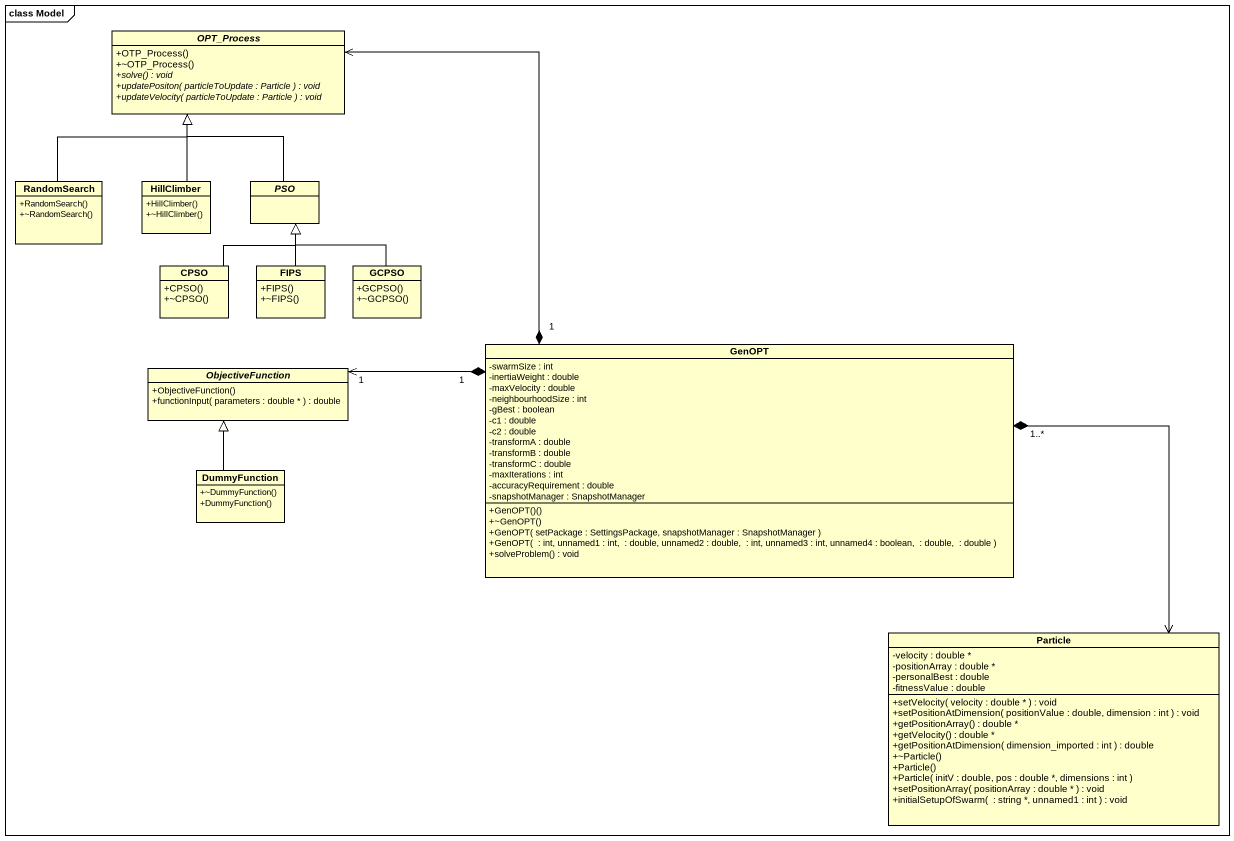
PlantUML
@startuml
mainframe class Model
hide circle
hide empty members
skinparam classAttributeIconSize 0
abstract class OPT_Process {
  +OTP_Process()
  +~OTP_Process()
  {abstract} +solve() : void
  {abstract} +updatePositon( particleToUpdate : Particle ) : void
  {abstract} +updateVelocity( particleToUpdate : Particle ) : void
}
class RandomSearch {
  +RandomSearch()
  +~RandomSearch()
}
class HillClimber {
  +HillClimber()
  +~HillClimber()
}
abstract class PSO
class CPSO {
  +CPSO()
  +~CPSO()
}
class FIPS {
  +FIPS()
  +~FIPS()
}
class GCPSO {
  +GCPSO()
  +~GCPSO()
}
abstract class ObjectiveFunction {
  +ObjectiveFunction()
  +functionInput( parameters : double * ) : double
}
class GenOPT {
  -swarmSize : int
  -inertiaWeight : double
  -maxVelocity : double
  -neighbourhoodSize : int
  -gBest : boolean
  -c1 : double
  -c2 : double
  -transformA : double
  -transformB : double
  -transformC : double
  -maxIterations : int
  -accuracyRequirement : double
  -snapshotManager : SnapshotManager
  +GenOPT()()
  +~GenOPT()
  +GenOPT( setPackage : SettingsPackage, snapshotManager : SnapshotManager )
  +GenOPT(  : int, unnamed1 : int,  : double, unnamed2 : double,  : int, unnamed3 : int, unnamed4 : boolean,  : double,  : double )
  +solveProblem() : void
}
class DummyFunction {
  +~DummyFunction()
  +DummyFunction()
}
class Particle {
  -velocity : double *
  -positionArray : double *
  -personalBest : double
  -fitnessValue : double
  +setVelocity( velocity : double * ) : void
  +setPositionAtDimension( positionValue : double, dimension : int ) : void
  +getPositionArray() : double *
  +getVelocity() : double *
  +getPositionAtDimension( dimension_imported : int ) : double
  +~Particle()
  +Particle()
  +Particle( initV : double, pos : double *, dimensions : int )
  +setPositionArray( positionArray : double * ) : void
  +initialSetupOfSwarm(  : string *, unnamed1 : int ) : void
}
RandomSearch -up-|> OPT_Process
HillClimber -up-|> OPT_Process
PSO -up-|> OPT_Process
CPSO -up-|> PSO
FIPS -up-|> PSO
GCPSO -up-|> PSO
GenOPT "1" *-up-> OPT_Process
GenOPT "1" *-left-> "1" ObjectiveFunction
GenOPT "1..*" *--> Particle
DummyFunction -up-|> ObjectiveFunction
@enduml
